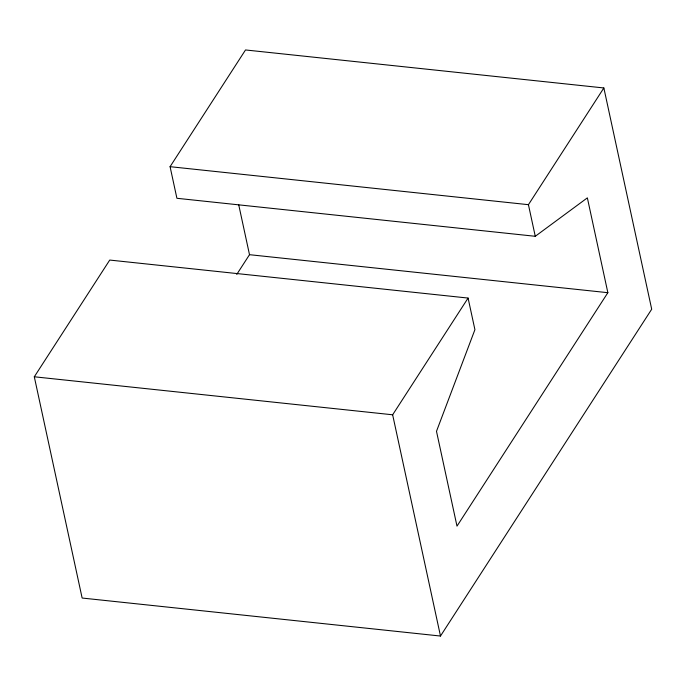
<?xml version="1.0" encoding="UTF-8"?>
<svg xmlns="http://www.w3.org/2000/svg" width="686" height="686" viewBox="0 0 686 686"><rect width="100%" height="100%" fill="white"/><g stroke="black" fill="none" stroke-linecap="round" stroke-linejoin="round"><path stroke-width="1.03" d="M34.3 376.786L109.734 260.063L468.084 298.067L474.918 329.674L436.493 431.314L456.996 526.136L607.856 292.69L587.362 197.868L535.269 236.293L176.911 198.288L170.077 166.681L245.511 49.958L603.86 87.962L651.7 309.215L440.489 636.042L82.14 598.038L34.3 376.786L392.649 414.79L468.084 298.067M236.739 274.443L249.507 254.686L238.694 204.668M535.269 236.293L528.434 204.685L603.86 87.962M170.077 166.681L528.434 204.685M249.507 254.686L607.856 292.69M392.649 414.79L440.489 636.042"/></g></svg>
